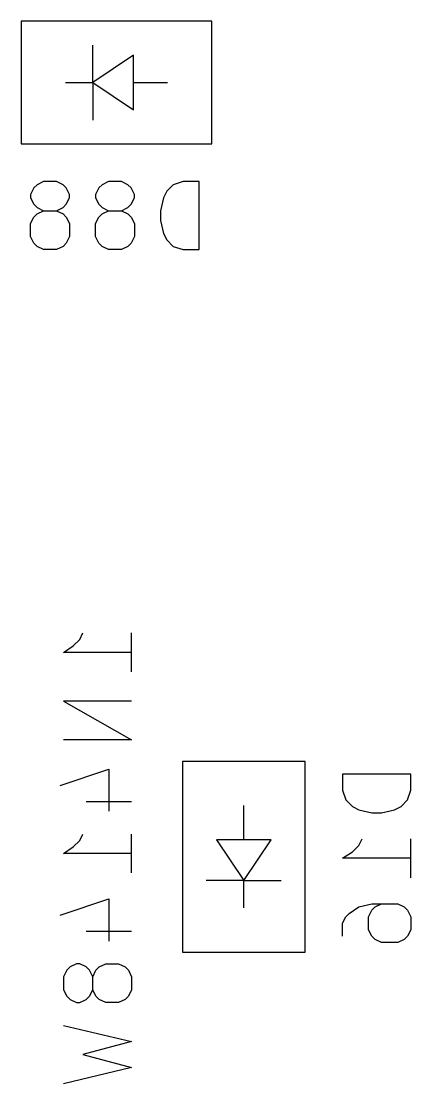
# Model space of a CAD drawing. Extents: x -29 to 358, y -109 to 38.
# Drawn here: x 334.26 to 339.98, y 0.01 to 15.61 of the extents above; entities that cross this region are included whole.
import ezdxf

# ---------------------------------------------------------------- set-up
doc = ezdxf.new("R2010")
doc.units = 0
doc.layers.add('BLACK', color=7, linetype='CONTINUOUS')

msp = doc.modelspace()

# ---------------------------------------------------------------- linework, layer by layer
at = {"layer": 'BLACK', "linetype": 'CONTINUOUS'}
for p, q in [((337.06, 15.61), (334.26, 15.61)), ((334.26, 15.61), (334.26, 13.81)), ((337.06, 13.81), (337.06, 15.61)), ((335.31, 14.71), (335.31, 15.26)), ((335.91, 15.11), (335.31, 14.71)), ((335.91, 14.31), (335.91, 15.11)), ((334.91, 14.71), (335.31, 14.71)), ((335.31, 14.71), (335.91, 14.31)), ((335.31, 14.71), (335.31, 14.16)), ((335.91, 14.71), (336.41, 14.71)), ((334.26, 13.81), (337.06, 13.81)), ((334.446, 13.1624), (334.398, 13.0671)), ((334.493, 13.21), (334.446, 13.1624)), ((334.589, 13.2576), (334.493, 13.21)), ((334.779, 13.2576), (334.589, 13.2576)), ((334.874, 13.21), (334.779, 13.2576)), ((334.922, 13.1624), (334.874, 13.21)), ((334.97, 13.0671), (334.922, 13.1624)), ((335.398, 13.1624), (335.35, 13.0671)), ((335.446, 13.21), (335.398, 13.1624)), ((335.541, 13.2576), (335.446, 13.21)), ((335.731, 13.2576), (335.541, 13.2576)), ((335.827, 13.21), (335.731, 13.2576)), ((335.874, 13.1624), (335.827, 13.21)), ((335.922, 13.0671), (335.874, 13.1624)), ((336.398, 13.1148), (336.35, 13.0195)), ((336.493, 13.21), (336.398, 13.1148)), ((336.636, 13.2576), (336.493, 13.21)), ((336.874, 13.2576), (336.636, 13.2576)), ((336.874, 12.2576), (336.874, 13.2576)), ((334.398, 13.0671), (334.398, 13.0195)), ((334.398, 13.0195), (334.446, 12.9243)), ((334.922, 12.9243), (334.97, 13.0195)), ((334.97, 13.0195), (334.97, 13.0671)), ((335.35, 13.0671), (335.35, 13.0195)), ((335.35, 13.0195), (335.398, 12.9243)), ((335.874, 12.9243), (335.922, 13.0195)), ((335.922, 13.0195), (335.922, 13.0671)), ((336.35, 13.0195), (336.303, 12.829)), ((334.446, 12.9243), (334.493, 12.8767)), ((334.493, 12.8767), (334.589, 12.829)), ((334.493, 12.7814), (334.589, 12.829)), ((334.589, 12.829), (334.779, 12.829)), ((334.779, 12.829), (334.874, 12.8767)), ((334.779, 12.829), (334.874, 12.7814)), ((334.874, 12.8767), (334.922, 12.9243)), ((335.398, 12.9243), (335.446, 12.8767)), ((335.446, 12.8767), (335.541, 12.829)), ((335.446, 12.7814), (335.541, 12.829)), ((335.541, 12.829), (335.731, 12.829)), ((335.731, 12.829), (335.827, 12.8767)), ((335.731, 12.829), (335.827, 12.7814)), ((335.827, 12.8767), (335.874, 12.9243)), ((336.303, 12.829), (336.303, 12.6862)), ((334.398, 12.6386), (334.446, 12.7338)), ((334.398, 12.4481), (334.398, 12.6386)), ((334.446, 12.7338), (334.493, 12.7814)), ((334.874, 12.7814), (334.922, 12.7338)), ((334.922, 12.7338), (334.97, 12.6386)), ((334.97, 12.6386), (334.97, 12.4481)), ((335.35, 12.6386), (335.398, 12.7338)), ((335.35, 12.4481), (335.35, 12.6386)), ((335.398, 12.7338), (335.446, 12.7814)), ((335.827, 12.7814), (335.874, 12.7338)), ((335.874, 12.7338), (335.922, 12.6386)), ((335.922, 12.6386), (335.922, 12.4481)), ((336.303, 12.6862), (336.35, 12.4957)), ((336.35, 12.4957), (336.398, 12.4005)), ((334.446, 12.3529), (334.398, 12.4481)), ((334.493, 12.3052), (334.446, 12.3529)), ((334.922, 12.3529), (334.874, 12.3052)), ((334.97, 12.4481), (334.922, 12.3529)), ((335.398, 12.3529), (335.35, 12.4481)), ((335.446, 12.3052), (335.398, 12.3529)), ((335.874, 12.3529), (335.827, 12.3052)), ((335.922, 12.4481), (335.874, 12.3529)), ((336.398, 12.4005), (336.493, 12.3052)), ((334.589, 12.2576), (334.493, 12.3052)), ((334.779, 12.2576), (334.589, 12.2576)), ((334.874, 12.3052), (334.779, 12.2576)), ((335.541, 12.2576), (335.446, 12.3052)), ((335.731, 12.2576), (335.541, 12.2576)), ((335.827, 12.3052), (335.731, 12.2576)), ((336.493, 12.3052), (336.636, 12.2576)), ((336.636, 12.2576), (336.874, 12.2576)), ((335.119, 6.53447), (335.166, 6.62971)), ((335.88, 6.05828), (335.88, 6.62971)), ((334.88, 6.344), (335.023, 6.43924)), ((335.023, 6.43924), (335.119, 6.53447)), ((335.88, 6.344), (334.88, 6.344)), ((335.88, 5.62971), (334.88, 5.62971)), ((334.88, 5.62971), (335.88, 5.05828)), ((335.88, 5.05828), (334.88, 5.05828)), ((336.628, 4.744), (336.628, 1.944)), ((338.428, 4.744), (336.628, 4.744)), ((338.428, 1.944), (338.428, 4.744)), ((334.833, 4.39162), (335.547, 4.62971)), ((335.547, 4.62971), (335.547, 4.01066)), ((339.98, 4.55828), (338.98, 4.55828)), ((338.98, 4.55828), (338.98, 4.32019)), ((339.98, 4.32019), (339.98, 4.55828)), ((338.98, 4.32019), (339.028, 4.17733)), ((339.933, 4.17733), (339.98, 4.32019)), ((335.214, 4.15352), (335.88, 4.15352)), ((337.528, 3.594), (337.528, 4.094)), ((339.028, 4.17733), (339.123, 4.08209)), ((339.123, 4.08209), (339.219, 4.03447)), ((339.742, 4.03447), (339.838, 4.08209)), ((339.838, 4.08209), (339.933, 4.17733)), ((339.219, 4.03447), (339.409, 3.98685)), ((339.409, 3.98685), (339.552, 3.98685)), ((339.552, 3.98685), (339.742, 4.03447)), ((335.119, 3.58209), (335.166, 3.67733)), ((335.88, 3.1059), (335.88, 3.67733)), ((337.928, 3.594), (337.128, 3.594)), ((337.128, 3.594), (337.528, 2.994)), ((337.528, 2.994), (337.928, 3.594)), ((339.219, 3.51066), (339.266, 3.6059)), ((339.98, 3.03447), (339.98, 3.6059)), ((334.88, 3.39162), (335.023, 3.48685)), ((335.023, 3.48685), (335.119, 3.58209)), ((339.123, 3.41542), (339.219, 3.51066)), ((335.88, 3.39162), (334.88, 3.39162)), ((338.98, 3.32019), (339.123, 3.41542)), ((339.98, 3.32019), (338.98, 3.32019)), ((337.528, 2.994), (336.978, 2.994)), ((337.528, 2.594), (337.528, 2.994)), ((337.528, 2.994), (338.078, 2.994)), ((334.833, 2.48685), (335.547, 2.72495)), ((335.547, 2.72495), (335.547, 2.1059)), ((339.219, 2.6059), (339.409, 2.65352)), ((339.409, 2.65352), (339.79, 2.65352)), ((339.457, 2.6059), (339.552, 2.65352)), ((339.79, 2.65352), (339.885, 2.6059)), ((339.028, 2.46304), (339.076, 2.51066)), ((339.076, 2.51066), (339.219, 2.6059)), ((339.361, 2.46304), (339.409, 2.55828)), ((339.409, 2.55828), (339.457, 2.6059)), ((339.885, 2.6059), (339.933, 2.55828)), ((339.933, 2.55828), (339.98, 2.46304)), ((338.98, 2.36781), (339.028, 2.46304)), ((338.98, 2.17733), (338.98, 2.36781)), ((339.361, 2.27257), (339.361, 2.46304)), ((339.98, 2.46304), (339.98, 2.27257)), ((335.214, 2.24876), (335.88, 2.24876)), ((339.409, 2.17733), (339.361, 2.27257)), ((339.98, 2.27257), (339.933, 2.17733)), ((339.457, 2.12971), (339.409, 2.17733)), ((339.552, 2.08209), (339.457, 2.12971)), ((339.79, 2.08209), (339.552, 2.08209)), ((339.885, 2.12971), (339.79, 2.08209)), ((339.933, 2.17733), (339.885, 2.12971)), ((336.628, 1.944), (338.428, 1.944)), ((334.976, 1.72495), (334.928, 1.67733)), ((335.071, 1.77257), (334.976, 1.72495)), ((335.119, 1.77257), (335.071, 1.77257)), ((335.214, 1.72495), (335.119, 1.77257)), ((335.261, 1.67733), (335.214, 1.72495)), ((335.357, 1.67733), (335.404, 1.72495)), ((335.404, 1.72495), (335.5, 1.77257)), ((335.5, 1.77257), (335.69, 1.77257)), ((335.69, 1.77257), (335.785, 1.72495)), ((335.785, 1.72495), (335.833, 1.67733)), ((334.928, 1.67733), (334.88, 1.58209)), ((334.88, 1.58209), (334.88, 1.39162)), ((335.309, 1.58209), (335.261, 1.67733)), ((335.309, 1.58209), (335.357, 1.67733)), ((335.309, 1.39162), (335.309, 1.58209)), ((335.833, 1.67733), (335.88, 1.58209)), ((335.88, 1.58209), (335.88, 1.39162)), ((334.88, 1.39162), (334.928, 1.29638)), ((334.928, 1.29638), (334.976, 1.24876)), ((334.976, 1.24876), (335.071, 1.20114)), ((335.119, 1.20114), (335.214, 1.24876)), ((335.214, 1.24876), (335.261, 1.29638)), ((335.261, 1.29638), (335.309, 1.39162)), ((335.357, 1.29638), (335.309, 1.39162)), ((335.404, 1.24876), (335.357, 1.29638)), ((335.5, 1.20114), (335.404, 1.24876)), ((335.785, 1.24876), (335.69, 1.20114)), ((335.833, 1.29638), (335.785, 1.24876)), ((335.88, 1.39162), (335.833, 1.29638)), ((335.071, 1.20114), (335.119, 1.20114)), ((335.69, 1.20114), (335.5, 1.20114)), ((334.88, 0.86781), (335.88, 0.62971)), ((335.88, 0.62971), (335.166, 0.43923)), ((335.166, 0.43923), (335.88, 0.24876)), ((335.88, 0.24876), (334.88, 0.01066))]:
    msp.add_line(p, q, dxfattribs=at)

doc.saveas('drawing.dxf')
